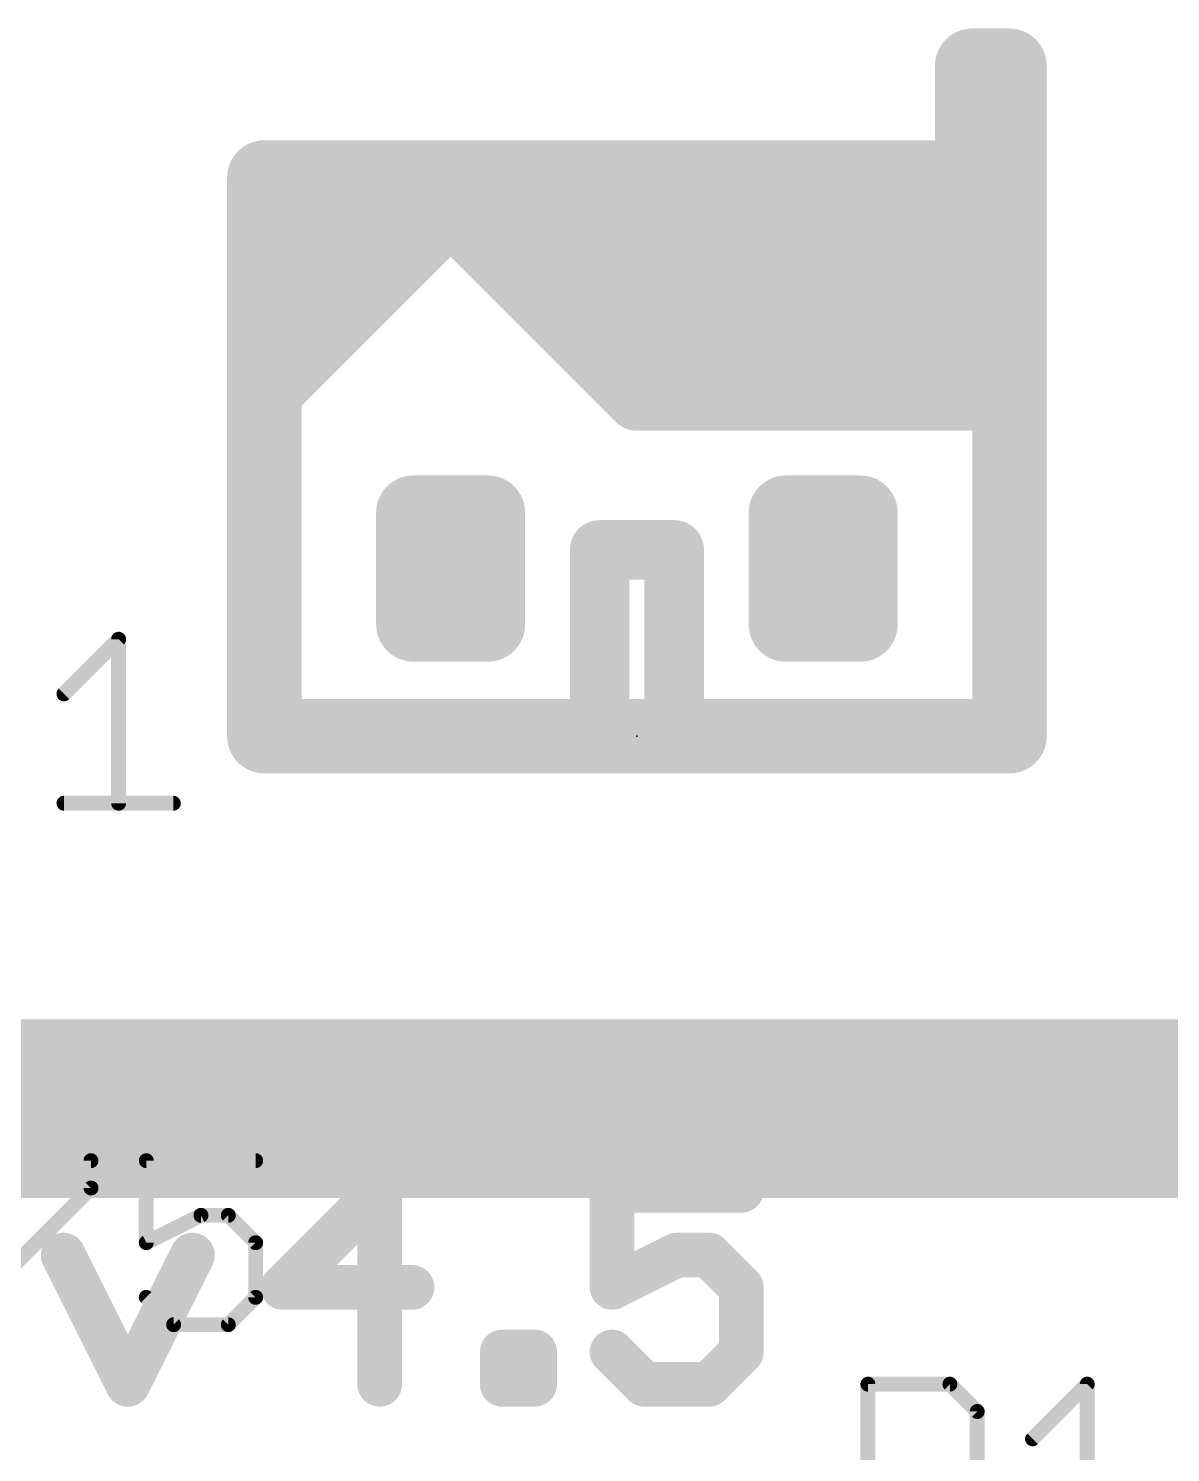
# Model space of a CAD drawing. Extents: x -25 to 82, y -12 to 21.
# Drawn here: x 37.169 to 41.062, y 6.194 to 11.049 of the extents above; entities that cross this region are included whole.
import ezdxf

# ---------------------------------------------------------------- set-up
doc = ezdxf.new("R2010")
doc.units = 0
for name, color, linetype in [('1', 12, 'CONTINUOUS'), ('16', 132, 'CONTINUOUS'), ('21', 53, 'CONTINUOUS'), ('23', 53, 'CONTINUOUS'), ('25', 253, 'CONTINUOUS'), ('27', 253, 'CONTINUOUS')]:
    doc.layers.add(name, color=color, linetype=linetype)

msp = doc.modelspace()

# ---------------------------------------------------------------- linework, layer by layer
at = {"layer": '1', "const_width": 0.254}
for points in [[(40.386, 10.922), (40.386, 10.668)], [(40.386, 10.922), (40.513, 10.922)], [(40.513, 10.922), (40.513, 10.541)], [(38.608, 10.541), (37.973, 10.541)], [(37.973, 10.541), (37.973, 9.906)], [(37.973, 9.906), (38.608, 10.541)], [(40.513, 10.541), (38.608, 10.541)], [(38.608, 10.541), (39.243, 9.906)], [(40.513, 9.906), (40.513, 10.541)], [(38.1, 10.414), (38.227, 10.414)], [(38.227, 10.414), (38.1, 10.287)], [(38.989, 10.414), (39.243, 10.16)], [(40.386, 10.414), (39.243, 10.414)], [(40.386, 10.16), (40.386, 10.414)], [(39.243, 10.16), (40.386, 10.16)], [(37.973, 9.906), (37.973, 8.636)], [(39.243, 9.906), (40.513, 9.906)], [(40.513, 8.636), (40.513, 9.906)], [(38.481, 9.398), (38.735, 9.398)], [(38.481, 9.017), (38.481, 9.398)], [(38.735, 9.398), (38.735, 9.017)], [(39.751, 9.398), (40.005, 9.398)], [(39.751, 9.017), (39.751, 9.398)], [(40.005, 9.398), (40.005, 9.017)], [(38.735, 9.017), (38.481, 9.017)], [(40.005, 9.017), (39.751, 9.017)], [(37.973, 8.636), (40.513, 8.636)]]:
    msp.add_lwpolyline(points, dxfattribs=at)
at = {"layer": '1', "const_width": 0.127}
for points in [[(40.4495, 10.922, 1), (40.3225, 10.922)], [(40.386, 10.9855, 1), (40.386, 10.8585)], [(40.5765, 10.922, 1), (40.4495, 10.922)], [(40.513, 10.8585, 1), (40.513, 10.9855)], [(40.3225, 10.668, 1), (40.4495, 10.668)], [(37.973, 10.6045, 1), (37.973, 10.4775)], [(38.0365, 10.541, 1), (37.9095, 10.541)], [(38.608, 10.6045, 1), (38.608, 10.4775)], [(38.6529, 10.5859, 1), (38.5631, 10.4961)], [(38.6529, 10.4961, 1), (38.5631, 10.5859)], [(38.608, 10.4775, 1), (38.608, 10.6045)], [(40.5765, 10.541, 1), (40.4495, 10.541)], [(40.513, 10.4775, 1), (40.513, 10.6045)], [(40.4495, 10.541, 1), (40.5765, 10.541)], [(38.1, 10.4775, 1), (38.1, 10.3505)], [(38.2719, 10.3691, 1), (38.1821, 10.4589)], [(38.227, 10.3505, 1), (38.227, 10.4775)], [(39.0339, 10.4589, 1), (38.9441, 10.3691)], [(39.243, 10.4775, 1), (39.243, 10.3505)], [(40.4495, 10.414, 1), (40.3225, 10.414)], [(40.386, 10.3505, 1), (40.386, 10.4775)], [(38.0551, 10.3319, 1), (38.1449, 10.2421)], [(39.243, 10.2235, 1), (39.243, 10.0965)], [(39.1981, 10.1151, 1), (39.2879, 10.2049)], [(40.386, 10.0965, 1), (40.386, 10.2235)], [(40.3225, 10.16, 1), (40.4495, 10.16)], [(38.0365, 9.906, 1), (37.9095, 9.906)], [(37.9281, 9.9509, 1), (38.0179, 9.8611)], [(39.243, 9.9695, 1), (39.243, 9.8425)], [(39.1981, 9.8611, 1), (39.2879, 9.9509)], [(40.5765, 9.906, 1), (40.4495, 9.906)], [(40.513, 9.8425, 1), (40.513, 9.9695)], [(37.9095, 9.906, 1), (38.0365, 9.906)], [(40.4495, 9.906, 1), (40.5765, 9.906)], [(38.481, 9.4615, 1), (38.481, 9.3345)], [(38.5445, 9.398, 1), (38.4175, 9.398)], [(38.7985, 9.398, 1), (38.6715, 9.398)], [(38.735, 9.3345, 1), (38.735, 9.4615)], [(39.751, 9.4615, 1), (39.751, 9.3345)], [(39.8145, 9.398, 1), (39.6875, 9.398)], [(40.0685, 9.398, 1), (39.9415, 9.398)], [(40.005, 9.3345, 1), (40.005, 9.4615)], [(38.481, 9.0805, 1), (38.481, 8.9535)], [(38.735, 8.9535, 1), (38.735, 9.0805)], [(39.751, 9.0805, 1), (39.751, 8.9535)], [(40.005, 8.9535, 1), (40.005, 9.0805)], [(38.4175, 9.017, 1), (38.5445, 9.017)], [(38.6715, 9.017, 1), (38.7985, 9.017)], [(39.6875, 9.017, 1), (39.8145, 9.017)], [(39.9415, 9.017, 1), (40.0685, 9.017)], [(37.973, 8.6995, 1), (37.973, 8.5725)], [(40.513, 8.5725, 1), (40.513, 8.6995)], [(37.9095, 8.636, 1), (38.0365, 8.636)], [(40.4495, 8.636, 1), (40.5765, 8.636)]]:
    msp.add_lwpolyline(points, format="xyb", dxfattribs=at)
at = {"layer": '16', "const_width": 0.6096}
msp.add_lwpolyline([(35.052, 7.366), (43.2519, 7.366)], dxfattribs=at)
at = {"layer": '21'}
for points, const_width in [([(40.386, 10.541), (40.386, 10.922)], 0.2032), ([(40.386, 10.922), (40.513, 10.922)], 0.2032), ([(40.513, 10.922), (40.513, 9.779)], 0.2032), ([(37.973, 9.779), (37.973, 10.541)], 0.2032), ([(37.973, 10.541), (40.386, 10.541)], 0.2032), ([(37.973, 9.779), (38.608, 10.414)], 0.2032), ([(38.608, 10.414), (39.243, 9.779)], 0.2032), ([(37.973, 8.636), (37.973, 9.779)], 0.2032), ([(39.243, 9.779), (40.513, 9.779)], 0.2032), ([(40.513, 9.779), (40.513, 8.636)], 0.2032), ([(39.116, 8.763), (39.116, 9.271)], 0.2032), ([(39.116, 9.271), (39.37, 9.271)], 0.2032), ([(39.37, 9.271), (39.37, 8.636)], 0.2032), ([(39.37, 8.636), (37.973, 8.636)], 0.2032), ([(40.513, 8.636), (39.37, 8.636)], 0.2032), ([(38.3661, 7.0872), (38.0356, 6.7567)], 0.1524), ([(38.3661, 6.4262), (38.3661, 7.0872)], 0.1524), ([(39.5989, 7.0872), (39.1582, 7.0872)], 0.1524), ([(39.1582, 7.0872), (39.1582, 6.7567)], 0.1524), ([(37.2872, 6.8668), (37.5075, 6.4262)], 0.1524), ([(37.5075, 6.4262), (37.7278, 6.8668)], 0.1524), ([(39.1582, 6.7567), (39.3786, 6.8668)], 0.1524), ([(39.3786, 6.8668), (39.4887, 6.8668)], 0.1524), ([(39.4887, 6.8668), (39.5989, 6.7567)], 0.1524), ([(38.0356, 6.7567), (38.4763, 6.7567)], 0.1524), ([(39.5989, 6.7567), (39.5989, 6.5364)], 0.1524), ([(38.784, 6.4262), (38.784, 6.5364)], 0.1524), ([(38.784, 6.5364), (38.8942, 6.5364)], 0.1524), ([(38.8942, 6.5364), (38.8942, 6.4262)], 0.1524), ([(39.2684, 6.4262), (39.1582, 6.5364)], 0.1524), ([(39.5989, 6.5364), (39.4887, 6.4262)], 0.1524), ([(38.8942, 6.4262), (38.784, 6.4262)], 0.1524), ([(39.4887, 6.4262), (39.2684, 6.4262)], 0.1524)]:
    msp.add_lwpolyline(points, dxfattribs=dict(at, const_width=const_width))
for points, const_width in [([(40.4368, 10.922, 1), (40.3352, 10.922)], 0.1016), ([(40.386, 10.9728, 1), (40.386, 10.8712)], 0.1016), ([(40.5638, 10.922, 1), (40.4622, 10.922)], 0.1016), ([(40.513, 10.8712, 1), (40.513, 10.9728)], 0.1016), ([(38.0238, 10.541, 1), (37.9222, 10.541)], 0.1016), ([(37.973, 10.5918, 1), (37.973, 10.4902)], 0.1016), ([(40.386, 10.4902, 1), (40.386, 10.5918)], 0.1016), ([(40.3352, 10.541, 1), (40.4368, 10.541)], 0.1016), ([(38.6439, 10.4499, 1), (38.5721, 10.3781)], 0.1016), ([(38.6439, 10.3781, 1), (38.5721, 10.4499)], 0.1016), ([(38.0238, 9.779, 1), (37.9222, 9.779)], 0.1016), ([(37.9371, 9.8149, 1), (38.0089, 9.7431)], 0.1016), ([(39.243, 9.8298, 1), (39.243, 9.7282)], 0.1016), ([(39.2071, 9.7431, 1), (39.2789, 9.8149)], 0.1016), ([(40.5638, 9.779, 1), (40.4622, 9.779)], 0.1016), ([(40.513, 9.7282, 1), (40.513, 9.8298)], 0.1016), ([(37.9222, 9.779, 1), (38.0238, 9.779)], 0.1016), ([(40.4622, 9.779, 1), (40.5638, 9.779)], 0.1016), ([(39.1668, 9.271, 1), (39.0652, 9.271)], 0.1016), ([(39.116, 9.3218, 1), (39.116, 9.2202)], 0.1016), ([(39.4208, 9.271, 1), (39.3192, 9.271)], 0.1016), ([(39.37, 9.2202, 1), (39.37, 9.3218)], 0.1016), ([(39.0652, 8.763, 1), (39.1668, 8.763)], 0.1016), ([(37.973, 8.6868, 1), (37.973, 8.5852)], 0.1016), ([(39.37, 8.6868, 1), (39.37, 8.5852)], 0.1016), ([(39.37, 8.5852, 1), (39.37, 8.6868)], 0.1016), ([(40.513, 8.5852, 1), (40.513, 8.6868)], 0.1016), ([(37.9222, 8.636, 1), (38.0238, 8.636)], 0.1016), ([(39.3192, 8.636, 1), (39.4208, 8.636)], 0.1016), ([(40.4622, 8.636, 1), (40.5638, 8.636)], 0.1016), ([(38.4042, 7.0872, 1), (38.328, 7.0872)], 0.0762), ([(38.393, 7.0602, 1), (38.3392, 7.1141)], 0.0762), ([(39.1582, 7.1253, 1), (39.1582, 7.0491)], 0.0762), ([(39.1963, 7.0872, 1), (39.1201, 7.0872)], 0.0762), ([(39.5989, 7.0491, 1), (39.5989, 7.1253)], 0.0762), ([(37.3213, 6.8839, 1), (37.2531, 6.8498)], 0.0762), ([(37.7619, 6.8498, 1), (37.6938, 6.8839)], 0.0762), ([(39.3786, 6.9049, 1), (39.3786, 6.8287)], 0.0762), ([(39.3956, 6.8328, 1), (39.3615, 6.9009)], 0.0762), ([(39.5157, 6.8938, 1), (39.4618, 6.8399)], 0.0762), ([(39.4887, 6.8287, 1), (39.4887, 6.9049)], 0.0762), ([(38.0356, 6.7948, 1), (38.0356, 6.7186)], 0.0762), ([(38.0087, 6.7836, 1), (38.0626, 6.7297)], 0.0762), ([(38.4763, 6.7186, 1), (38.4763, 6.7948)], 0.0762), ([(39.1412, 6.7908, 1), (39.1753, 6.7226)], 0.0762), ([(39.637, 6.7567, 1), (39.5608, 6.7567)], 0.0762), ([(39.5719, 6.7297, 1), (39.6258, 6.7836)], 0.0762), ([(39.1201, 6.7567, 1), (39.1963, 6.7567)], 0.0762), ([(38.8221, 6.5364, 1), (38.7459, 6.5364)], 0.0762), ([(38.784, 6.5745, 1), (38.784, 6.4983)], 0.0762), ([(38.9323, 6.5364, 1), (38.8561, 6.5364)], 0.0762), ([(38.8942, 6.4983, 1), (38.8942, 6.5745)], 0.0762), ([(39.1852, 6.5633, 1), (39.1313, 6.5094)], 0.0762), ([(39.6258, 6.5094, 1), (39.5719, 6.5633)], 0.0762), ([(39.5608, 6.5364, 1), (39.637, 6.5364)], 0.0762), ([(37.4734, 6.4432, 1), (37.5416, 6.4092)], 0.0762), ([(37.4734, 6.4092, 1), (37.5416, 6.4432)], 0.0762), ([(38.328, 6.4262, 1), (38.4042, 6.4262)], 0.0762), ([(38.784, 6.4643, 1), (38.784, 6.3881)], 0.0762), ([(38.7459, 6.4262, 1), (38.8221, 6.4262)], 0.0762), ([(38.8561, 6.4262, 1), (38.9323, 6.4262)], 0.0762), ([(38.8942, 6.3881, 1), (38.8942, 6.4643)], 0.0762), ([(39.2684, 6.4643, 1), (39.2684, 6.3881)], 0.0762), ([(39.2415, 6.3993, 1), (39.2953, 6.4531)], 0.0762), ([(39.4618, 6.4531, 1), (39.5157, 6.3993)], 0.0762), ([(39.4887, 6.3881, 1), (39.4887, 6.4643)], 0.0762)]:
    msp.add_lwpolyline(points, format="xyb", dxfattribs=dict(at, const_width=const_width))
at = {"layer": '23'}
msp.add_point((39.243, 8.636), dxfattribs=at)
at = {"layer": '25', "const_width": 0.0508}
for points in [[(37.2897, 8.7803), (37.4761, 8.9667)], [(37.4761, 8.9667), (37.4761, 8.4074)], [(37.2897, 8.4074), (37.6626, 8.4074)], [(40.0304, 5.8674), (40.0304, 6.4267)], [(40.0304, 6.4267), (40.31, 6.4267)], [(40.31, 6.4267), (40.4032, 6.3335)], [(40.5917, 6.2403), (40.7781, 6.4267)], [(40.7781, 6.4267), (40.7781, 5.8674)], [(40.4032, 6.3335), (40.4032, 6.147)]]:
    msp.add_lwpolyline(points, dxfattribs=at)
at = {"layer": '25', "const_width": 0.0254}
for points in [[(37.4888, 8.9667, 1), (37.4634, 8.9667)], [(37.4851, 8.9577, 1), (37.4672, 8.9757)], [(37.2807, 8.7892, 1), (37.2987, 8.7713)], [(37.2897, 8.4201, 1), (37.2897, 8.3947)], [(37.4634, 8.4074, 1), (37.4888, 8.4074)], [(37.6626, 8.3947, 1), (37.6626, 8.4201)], [(40.0431, 6.4267, 1), (40.0177, 6.4267)], [(40.0304, 6.4394, 1), (40.0304, 6.414)], [(40.319, 6.4357, 1), (40.3011, 6.4177)], [(40.31, 6.414, 1), (40.31, 6.4394)], [(40.7908, 6.4267, 1), (40.7654, 6.4267)], [(40.7871, 6.4177, 1), (40.7692, 6.4357)], [(40.416, 6.3335, 1), (40.3905, 6.3335)], [(40.3943, 6.3245, 1), (40.4122, 6.3424)], [(40.5827, 6.2492, 1), (40.6007, 6.2313)]]:
    msp.add_lwpolyline(points, format="xyb", dxfattribs=at)
at = {"layer": '27', "const_width": 0.0508}
for points in [[(37.0091, 7.1887), (37.3819, 7.1887)], [(37.3819, 7.1887), (37.3819, 7.0955)], [(37.9432, 7.1887), (37.5704, 7.1887)], [(37.5704, 7.1887), (37.5704, 6.909)], [(37.3819, 7.0955), (37.0091, 6.7226)], [(37.5704, 6.909), (37.7568, 7.0023)], [(37.7568, 7.0023), (37.85, 7.0023)], [(37.85, 7.0023), (37.9432, 6.909)], [(37.9432, 6.909), (37.9432, 6.7226)], [(37.6636, 6.6294), (37.5704, 6.7226)], [(37.9432, 6.7226), (37.85, 6.6294)], [(37.85, 6.6294), (37.6636, 6.6294)]]:
    msp.add_lwpolyline(points, dxfattribs=at)
at = {"layer": '27', "const_width": 0.0254}
for points in [[(37.3946, 7.1887, 1), (37.3692, 7.1887)], [(37.3819, 7.176, 1), (37.3819, 7.2014)], [(37.5704, 7.2014, 1), (37.5704, 7.176)], [(37.5831, 7.1887, 1), (37.5577, 7.1887)], [(37.9432, 7.176, 1), (37.9432, 7.2014)], [(37.3692, 7.0955, 1), (37.3946, 7.0955)], [(37.3909, 7.0865, 1), (37.3729, 7.1044)], [(37.7568, 7.0149, 1), (37.7568, 6.9896)], [(37.7625, 6.9909, 1), (37.7511, 7.0136)], [(37.859, 7.0112, 1), (37.841, 6.9933)], [(37.85, 6.9896, 1), (37.85, 7.0149)], [(37.5647, 6.9204, 1), (37.576, 6.8977)], [(37.5577, 6.909, 1), (37.5831, 6.909)], [(37.9559, 6.909, 1), (37.9305, 6.909)], [(37.9342, 6.9001, 1), (37.9522, 6.918)], [(37.5793, 6.7316, 1), (37.5614, 6.7136)], [(37.9305, 6.7226, 1), (37.9559, 6.7226)], [(37.9522, 6.7136, 1), (37.9342, 6.7316)], [(37.6636, 6.6421, 1), (37.6636, 6.6167)], [(37.85, 6.6167, 1), (37.85, 6.6421)], [(37.6546, 6.6204, 1), (37.6726, 6.6384)], [(37.841, 6.6384, 1), (37.859, 6.6204)]]:
    msp.add_lwpolyline(points, format="xyb", dxfattribs=at)

doc.saveas('drawing.dxf')
